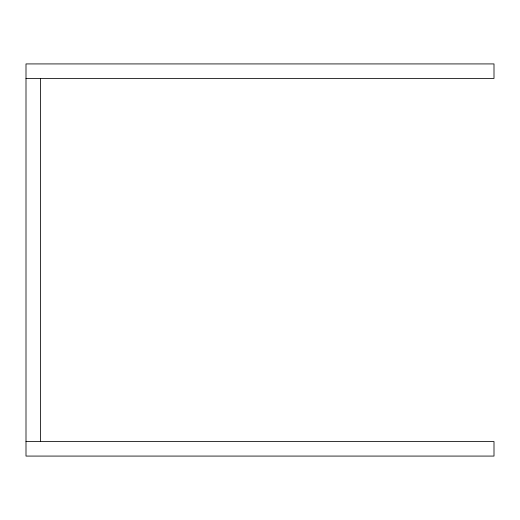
<?xml version="1.0" encoding="UTF-8"?>
<svg xmlns="http://www.w3.org/2000/svg" width="520" height="520" viewBox="0 0 520 520"><rect width="100%" height="100%" fill="white"/><g stroke="black" fill="none" stroke-linecap="round" stroke-linejoin="round"><path stroke-width="0.78" d="M26 78.448L494 78.448L494 63.921L26 63.921L26 456.079L494 456.079L494 441.551L26 441.551M40.521 78.448L40.521 441.551"/></g></svg>
